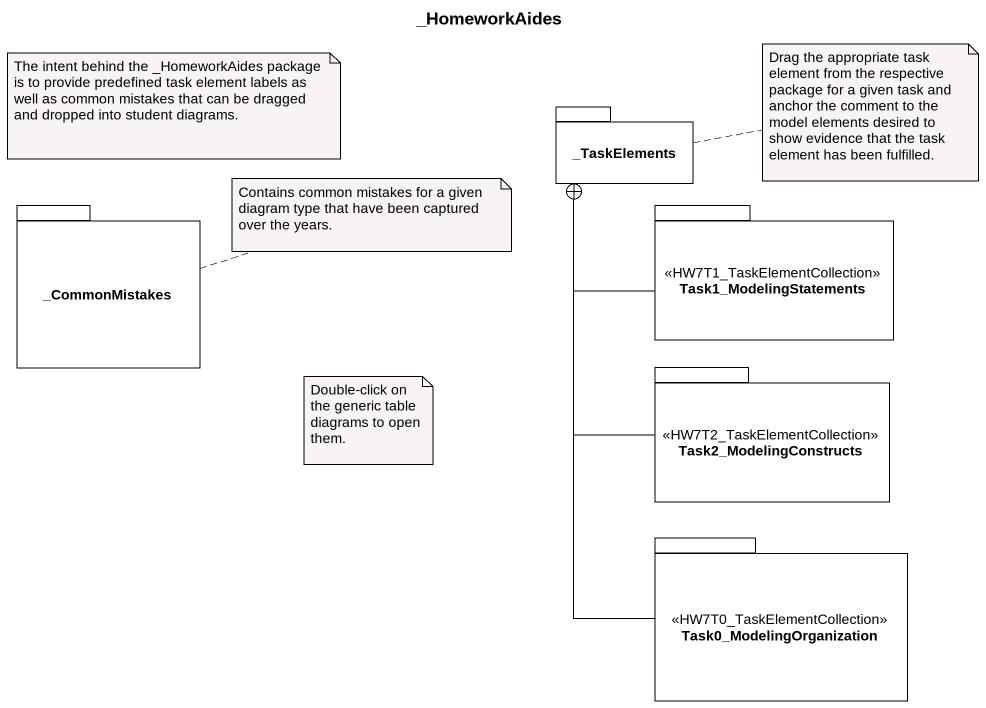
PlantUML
@startuml
title _HomeworkAides
package "_TaskElements" as TaskElements {
}
package "_CommonMistakes" as CommonMistakes {
}
package Task1_ModelingStatements <<HW7T1_TaskElementCollection>> {
}
package Task2_ModelingConstructs <<HW7T2_TaskElementCollection>> {
}
package Task0_ModelingOrganization <<HW7T0_TaskElementCollection>> {
}
Task1_ModelingStatements -up-+ TaskElements
Task2_ModelingConstructs -up-+ TaskElements
Task0_ModelingOrganization -up-+ TaskElements
note as N1
  The intent behind the _HomeworkAides package is to provide predefined task element labels as well as common mistakes that can be dragged and dropped into student diagrams.
end note
note right of TaskElements : Drag the appropriate task element from the respective package for a given task and anchor the comment to the model elements desired to show evidence that the task element has been fulfilled.
note right of CommonMistakes : Contains common mistakes for a given diagram type that have been captured over the years.
note as N4
  Double-click on the generic table diagrams to open them.
end note
@enduml
